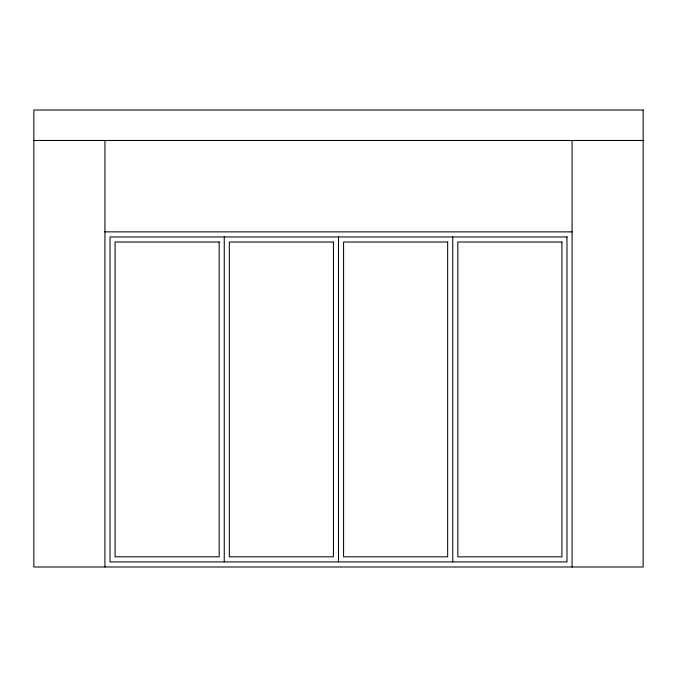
<?xml version="1.0" encoding="UTF-8"?>
<svg xmlns="http://www.w3.org/2000/svg" width="677" height="677" viewBox="0 0 677 677"><rect width="100%" height="100%" fill="white"/><g stroke="black" fill="none" stroke-linecap="round" stroke-linejoin="round"><path stroke-width="1.02" d="M33.85 140.477L643.15 140.477M104.935 231.872L572.065 231.872M572.065 140.477L572.065 566.987M452.744 236.95L452.744 561.91M338.5 236.95L338.5 561.91M224.256 236.95L224.256 561.91M104.935 140.477L104.935 566.987M643.15 110.012L33.85 110.012L33.85 566.987L643.15 566.987L643.15 110.012M566.987 236.95L110.012 236.95L110.012 561.91L566.987 561.91L566.987 236.95M219.179 242.027L115.09 242.027L115.09 556.832L219.179 556.832L219.179 242.027M333.422 242.027L229.334 242.027L229.334 556.832L333.422 556.832L333.422 242.027M447.666 242.027L343.577 242.027L343.577 556.832L447.666 556.832L447.666 242.027M561.91 242.027L457.821 242.027L457.821 556.832L561.91 556.832L561.91 242.027"/></g></svg>
